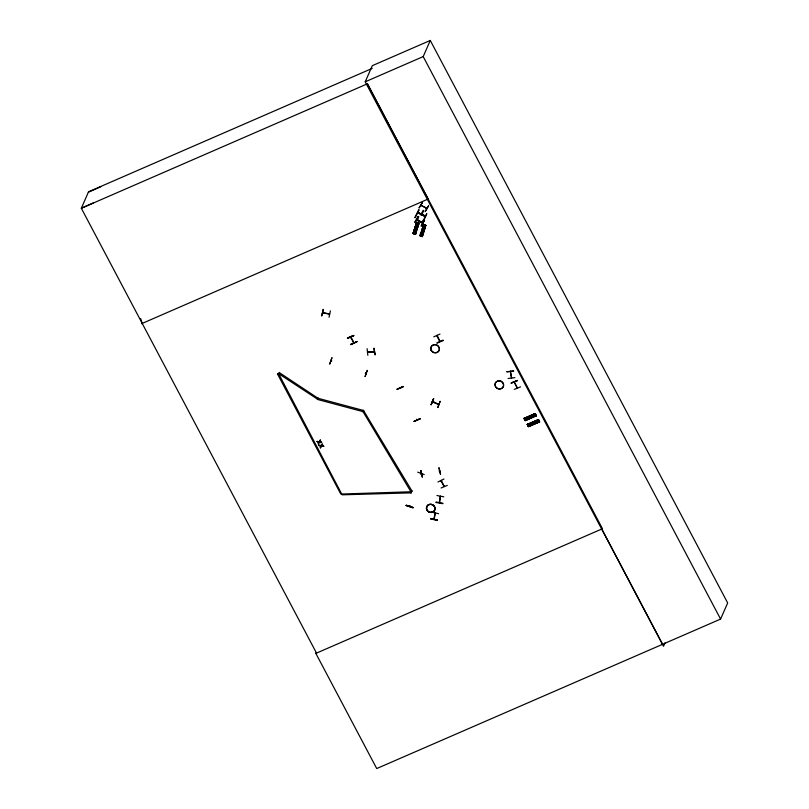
<?xml version="1.0" encoding="UTF-8"?>
<svg xmlns="http://www.w3.org/2000/svg" width="809" height="809" viewBox="0 0 809 809"><rect width="100%" height="100%" fill="white"/><g stroke="black" fill="none" stroke-linecap="round" stroke-linejoin="round"><path stroke-width="1.21" d="M417.454 219.927L416.928 219.279M422.824 223.062L416.787 219.552L422.834 222.687L422.611 223.264L424.179 219.795M426.94 208.54L420.781 205.213L427.041 208.307M511.622 377.894L510.479 371.28M435.05 513.25L435.363 512.997M434.14 519.226L435.434 512.734M421.671 473.417L421.883 473.68M443.767 496.817L436.951 495.523M508.113 378.521L514.898 377.641M442.897 503.238L436.051 502.005M439.378 502.359L439.732 502.419M439.287 502.642L440.187 496.625M440.531 496.686L440.541 496.099L439.59 502.652M431.824 512.097L438.609 513.725M321.749 315.813L323.236 309.331L321.79 315.803M323.398 312.385L323.236 312.982L322.771 312.335M329.607 313.69L329.314 314.185L328.818 313.609M330.385 310.889L329.061 317.249M435.94 502.48L442.806 503.683M437.356 520.136L430.56 518.549L437.416 519.965M430.499 518.882L437.305 520.409M437.406 520.005L430.6 518.468M363.17 410.163L362.786 411.589L317.816 399.545L318.2 398.109M417.191 222.475L413.814 233.771L417.191 222.475L413.065 233.518L416.564 222.333L419.001 223.021L415.31 234.276M413.106 233.528L416.787 222.283L413.086 233.528L415.604 234.367L418.981 223.112M418.546 222.93L414.825 234.104L418.546 222.93L419.113 223.193L414.835 234.114L415.553 234.357M420.215 235.884L423.734 224.71M423.926 224.7L419.79 235.743L422.338 236.592L425.847 225.428L423.603 224.68M421.56 236.339L422.187 236.471L421.57 236.339L425.413 225.276M421.853 236.44L425.271 225.155M421.995 236.491L425.726 225.246L422.318 236.592L421.752 236.359M422.045 236.501L425.665 225.327M424.219 474.59L417.677 472.143M331.963 357.79L329.839 363.908M331.164 360.632L330.881 361.178L331.629 361.148M365.698 372.949C364.546 373.707 366.993 373.192 365.587 373.212M406.219 505.463C427.678 512.259 391.859 500.65 412.812 507.799M420.882 473.225L420.66 473.761M409.728 505.655L409.627 505.898M420.791 474.155L420.761 473.518M409.971 505.767L409.961 506.019M406.33 505.15L412.914 507.516M431.106 404.682L433.634 398.604M431.157 404.733L433.664 398.604L431.167 404.591M432.603 401.426L433.149 401.931M438.994 404.085L438.65 404.53L438.245 403.853M437.972 407.554L440.147 401.294L437.709 407.443M373.829 351.622C376.529 352.077 364.849 351.693 368.206 351.935M367.519 352.249L368.156 351.632M373.647 351.834L374.264 351.268M365.213 81.81L372.302 65.671L430.277 40.45L727.675 602.948L720.586 619.077L662.611 644.298L365.213 81.81L423.198 56.59L430.277 40.45M412.165 491.002L410.921 491.781L340.801 494.066L277.497 373.97M277.406 374.173L278.69 373.445M411.124 492.863L342.106 494.815L278.599 373.647L279.418 372.413M322.922 312.294L322.67 312.84L329.324 314.155M328.838 314.094L329 313.498M329.314 314.185L329.475 313.599M331.002 360.652L331.518 361.036M330.952 361.178L331.619 360.804M278.599 373.647L317.472 399.15M353.675 335.644L347.577 338.233M351.187 337.292L350.823 337.768L350.621 336.868M350.964 336.878L353.897 342.854M353.998 342.622L353.644 343.097L353.472 342.268M353.695 342.753L350.55 337.171M356.86 341.722L350.722 344.391L356.9 341.752M414.855 217.56L418.769 209.703M419.153 207.883L422.591 202.21L419.082 207.822M317.098 441.38L318.999 442.21L317.037 441.522L319.262 441.663L320.344 439.975M421.59 205.041L421.297 205.587L421.165 204.798M415.088 222.253L418.122 216.66M318.119 443.554L318.352 444.01L319.059 442.078M317.037 441.522L319.262 441.663M418.263 216.347L416.766 219.856L422.642 223.213M416.675 219.724L416.989 219.33M321.648 442.432C315.894 441.188 322.983 443.787 321.385 441.957L319.656 441.886L321.588 442.574M417.343 220.119L418.809 216.66M416.433 223.415L418.617 224.204M319.09 445.405L321.325 445.547L319.09 445.405L319.343 445.89L321.112 445.961L319.151 445.274M415.836 225.306L418.02 226.095M416.19 224.174L418.374 224.963M415.523 226.318L417.707 227.107M415.169 227.45L417.353 228.239M421.641 213.728L423.158 210.279M423.683 210.532L422.167 213.991L421.62 213.667M320.172 447.448L320.415 447.903L321.112 445.961M322.397 443.868L321.264 445.688M323.388 445.981L321.709 445.779L323.448 445.85L323.64 446.457L323.448 445.85M426.869 208.479L426.343 207.984M426.535 207.933L426.212 208.378M425.19 211.412L428.628 205.739L425.281 211.442M426.95 208.176L426.758 208.702M422.258 222.435L422.126 222.991L423.633 219.472M367.104 348.679L367.842 355.333M421.408 226.115L424.543 220.412M422.874 221.494L426.788 213.637L423.289 221.535M425.554 216.165L417.859 212.383L425.534 216.145M422.611 223.264L424.058 219.987M367.68 351.662L367.468 352.208L374.264 351.794M423.491 224.568L420.549 235.995M422.915 226.399L425.129 227.137M423.158 225.65L425.372 226.378M422.541 227.592L424.776 228.269M422.227 228.603L424.462 229.281M421.893 229.675L424.108 230.413M374.203 351.864L374.415 351.328M366.002 373.707L366.153 373.111M365.122 376.488L367.266 370.37L365.132 376.498M411.033 493.065L410.921 491.781L362.867 411.387M362.695 411.629L363.939 410.851M403.347 386.469L397.179 389.109M400.445 387.673L400.667 388.492M433.755 336.847L439.985 334.087M437.052 335.25L440.056 341.408M436.961 342.763L443.11 340.093M443.221 340.559L437.062 343.178M414.157 421.408L420.346 418.617L414.178 421.236M417.414 419.618L417.05 420.093L416.817 419.264M432.451 401.962L432.694 401.395M432.997 402.113L433.149 401.577M438.195 404.348L438.438 403.782M438.882 403.964L438.65 404.53L432.35 401.84M420.872 470.464L422.318 476.946M421.904 473.386L421.61 473.973M438.903 467.835L440.541 474.296L439.085 467.814M439.297 470.858L439.621 470.676M439.752 470.959L439.277 471.243L439.378 470.707M437.962 481.982L443.969 479.019M441.036 480.475L441.239 481.375L441.603 480.9M444.242 486.492L441.249 480.384M441.38 480.475L441.461 481.224M441.087 487.989L447.296 485.39M444.131 486.421L443.848 485.875M444.384 486.239L444.07 485.784M444.07 486.371L440.905 480.768M435.191 512.684L433.937 518.923M434.281 519.004L433.978 518.589M510.246 371.311L511.48 377.823M517.305 380.442L511.248 383.244M514.302 389.372L520.551 386.864M517.305 387.794L514.291 382.161L517.234 388.067M531.26 415.33L532.342 417.272M532.261 414.896L533.343 416.837M536.215 415.492L524.91 419.942L536.347 415.533L525.274 420.629L536.377 415.806L535.295 413.53L524.07 418.334L524.424 419.011L535.315 413.783M534.476 421.408L535.558 423.35M535.477 420.973L536.559 422.915M528.459 426.667L539.593 421.883L538.4 419.618M662.611 644.298L376.731 768.55L315.803 653.318L316.471 653.025M665.008 642.872L663.501 646.3L601.785 529.015M417.272 419.942L416.746 419.436M415.199 217.732L419.113 209.875M421.792 213.263L422.399 213.566L421.62 215.174L421.014 214.881L421.813 213.333M422.338 213.586L421.6 215.113L421.074 214.86M421.074 225.923L424.523 220.26M319.211 441.795L320.283 440.106M318.352 444.01L319.504 442.169M320.415 447.903L321.567 446.052L323.701 446.325M319.656 441.886L320.586 440.43M321.709 445.779L322.639 444.323M317.391 399.353L318.109 398.311L363.079 410.355M366.062 373.697L365.435 373.434M322.74 312.577L329.506 313.922M432.431 401.638L435.232 402.599M438.175 404.025L438.893 404.318M422.814 223.011L422.399 222.475M432.502 401.658L438.812 404.257M88.353 192.259L100.741 186.768M93.723 202.766L81.325 208.257L316.511 653.096L315.844 653.399L602.462 528.722L367.266 83.873L81.325 208.257L88.555 191.784L372.18 68.411M141.535 323.711L428.153 199.034L367.508 83.772M353.695 335.725L347.546 338.395M353.543 335.401L347.395 338.071L353.755 335.593M356.941 341.641L350.894 344.705M535.295 413.53L524.09 418.374L525.274 420.629M524.202 418.587L535.487 413.975L524.353 418.809L524.06 418.314M524.272 418.718L535.396 413.935M524.889 419.659L524.667 419.001M536.104 415.229L524.92 419.962L525.213 420.468L536.175 415.411M527.276 424.412L538.501 419.608L538.754 420.276L527.64 425.089L527.276 424.412L528.449 426.485M527.276 424.391L538.491 419.709M527.387 424.543L538.521 419.841M527.488 424.796L538.743 420.265M538.693 420.104L527.428 424.685M528.105 425.736L527.883 425.089M539.583 421.873L539.219 421.176L528.125 426.019L528.479 426.707L539.563 421.833M528.328 426.394L539.563 421.61L528.287 426.323M397.128 389.2L403.378 386.51M414.117 421.368L420.316 418.769M517.325 380.452L511.096 382.991L517.538 380.645M374.011 348.376L375.123 354.929L373.97 348.264M416.766 222.333L417.323 222.596L416.574 222.344M425.807 225.418L425.524 225.327M331.852 357.881L329.708 363.999M413.803 232.375L415.674 232.992M420.538 234.6L422.399 235.217M413.611 232.365L415.826 233.103M420.336 234.6L422.551 235.328M413.45 233.508L415.32 234.125M420.174 235.732L422.045 236.349M414.724 222.192L418.081 216.66M279.327 372.615L318.109 398.311M439.762 341.479L436.769 335.644M535.528 414.188L535.336 413.803M536.357 415.786L536.013 415.118M363.848 411.053L412.084 491.205M423.198 56.59L720.586 619.077M525.405 418.02L526.305 419.709M528.621 424.098L529.511 425.787M525.304 417.919L526.356 419.922M528.51 423.997L529.571 425.999M403.317 386.641L397.148 389.271M140.695 318.665L142.212 323.418M420.862 470.464L422.258 477.088M415.957 227.086L416.938 227.41L416.008 226.975M422.682 229.311L423.673 229.645L422.682 229.311M530.765 416.342L531.735 416.696L530.765 416.342M533.98 422.419L534.951 422.773L533.98 422.419M417.697 212.706L425.342 216.61L417.697 212.706M506.909 371.766L513.725 370.997L506.919 371.796M530.158 415.765L531.189 417.818L530.158 415.765M533.414 414.35L534.446 416.402L533.414 414.35M534.162 414.016L535.194 416.079L534.162 414.016M533.374 421.843L534.405 423.896L533.374 421.843M536.63 420.427L537.661 422.48L536.63 420.427M537.378 420.093L538.41 422.156L537.378 420.093M426.889 510.125A4.369 4.045 23.7 0 0 434.352 510.853A4.348 4.025 23.7 0 0 430.975 504.3A4.348 4.025 23.7 0 0 426.95 510.014A4.348 4.025 23.7 0 0 434.382 510.752A4.348 4.025 23.7 0 0 430.964 504.3A4.348 4.025 23.7 0 0 426.95 510.024A4.348 4.025 23.7 0 0 434.382 510.752A4.369 4.045 23.7 0 0 430.924 504.381A4.369 4.045 23.7 0 0 426.889 510.125M431.227 350.428A4.369 4.045 23.7 0 0 438.7 351.167A4.369 4.045 23.7 0 0 435.272 344.685A4.369 4.045 23.7 0 0 431.227 350.428M431.298 350.327A4.348 4.025 23.7 0 0 438.721 351.055A4.348 4.025 23.7 0 0 435.313 344.614A4.348 4.025 23.7 0 0 431.298 350.327M495.482 386.56A4.369 4.045 23.7 0 0 502.945 387.289A4.369 4.045 23.7 0 0 499.517 380.817A4.369 4.045 23.7 0 0 495.482 386.56A4.348 4.025 23.7 0 0 502.925 387.289A4.348 4.025 23.7 0 0 499.517 380.837A4.348 4.025 23.7 0 0 495.492 386.55"/></g></svg>
